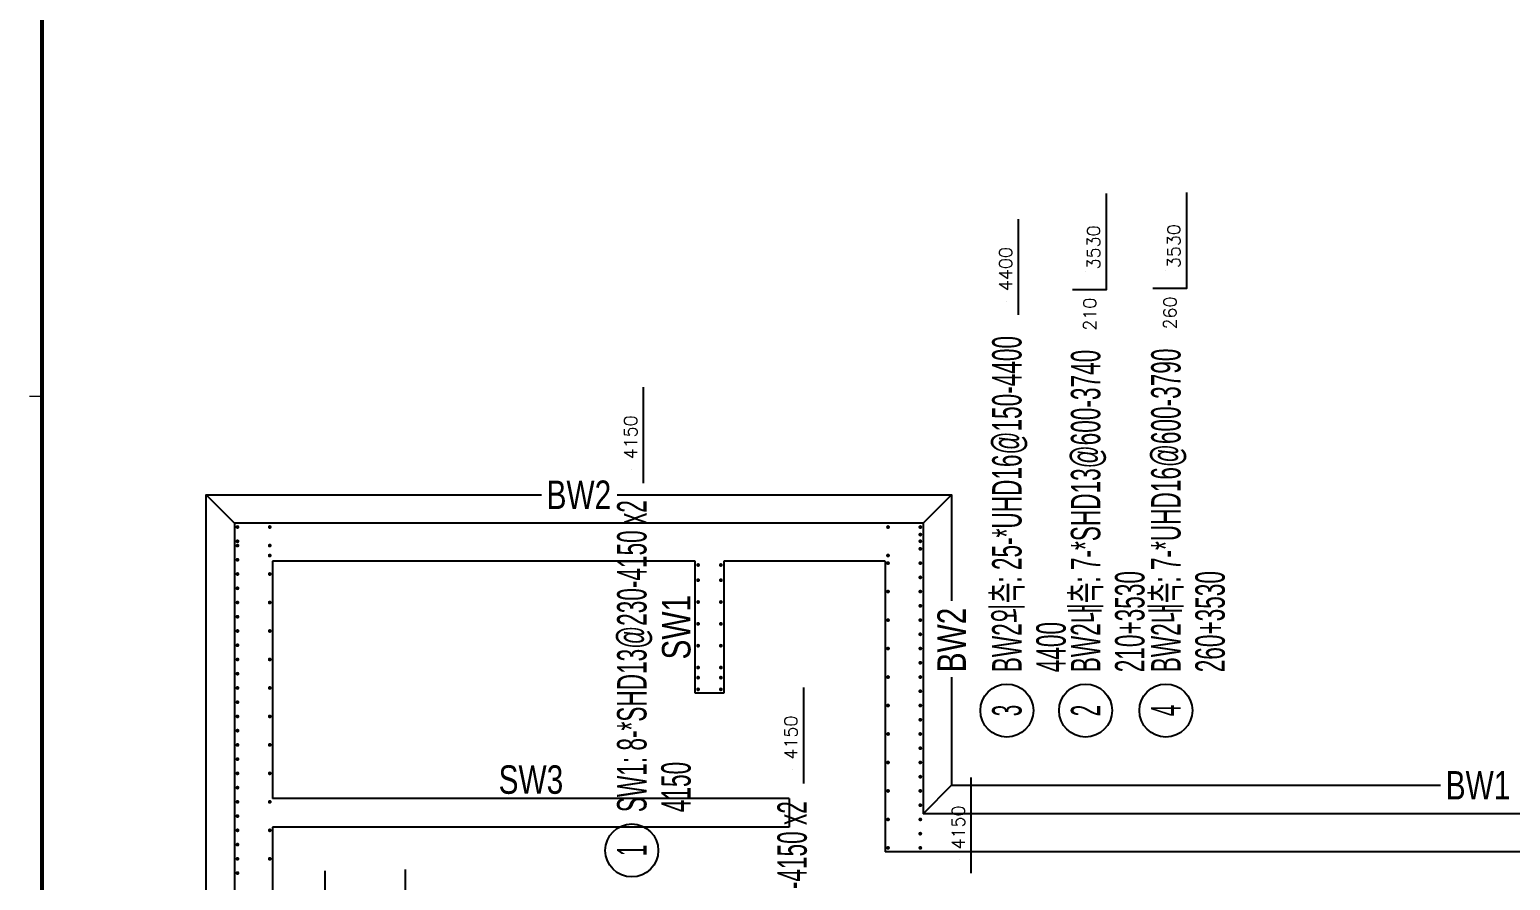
# Model space of a CAD drawing. Header units: millimetres. Extents: x 317501 to 2277231, y -321722 to 1186893.
# Drawn here: x 474839 to 490431, y -232622 to -223660 of the extents above; entities that cross this region are included whole.
import ezdxf
from ezdxf.enums import TextEntityAlignment as Align

# ---------------------------------------------------------------- set-up
doc = ezdxf.new("R2010")
doc.units = ezdxf.units.MM
doc.header["$LTSCALE"] = 57
for name, color, linetype in [('DIM', 7, 'Continuous'), ('LEADER', 7, 'Continuous'), ('RP_TAG', 7, 'Continuous'), ('XREBAR', 1, 'Continuous'), ('XTAG', 7, 'Continuous')]:
    doc.layers.add(name, color=color, linetype=linetype)
doc.layers.add('벽부호', color=3, linetype='Continuous', lineweight=0)
doc.styles.add('RPWK1', font='arial.ttf', dxfattribs={"bigfont": 'whgtxt.shx'})
doc.styles.add('RPWK2', font='romans.shx', dxfattribs={"bigfont": 'whgtxt.shx'})
doc.styles.add('돋음', font='Dotum.ttf')

# ---------------------------------------------------------------- blocks, each defined once
blk = doc.blocks.new('dhs_sheet2e')
at = {"color": 7}
blk.add_line((2996.4, 29664.7), (2796.7, 29664.7), dxfattribs=at)
at = {"color": 30, "const_width": 64.9}
blk.add_lwpolyline([(81003.6, 57331.7), (2996.4, 57331.7), (2996.4, 1997.6), (81003.6, 1997.6)], close=True, dxfattribs=at)
blk = doc.blocks.new('ASGARAE')
at = {"color": 255, "xscale": 0.75, "yscale": 0.75, "zscale": 0.75}
blk.add_blockref('dhs_sheet2e', (0, -44497), dxfattribs=at)
blk = doc.blocks.new('XDFHSDHSTHS')
at = {"layer": 'DIM', "color": 5}
for p, q in [((-21595, -5350), (-28845, -5350)), ((-28845, -5350), (-28845, -18825)), ((-21595, -5350), (-21595, -8410)), ((-23995, -5750), (-28445, -5750)), ((-28445, -5750), (-28445, -8250)), ((-23995, -7140), (-23995, -5750)), ((-21995, -5750), (-23695, -5750)), ((-23695, -5750), (-23695, -7140)), ((-21995, -5750), (-21995, -8810)), ((-23695, -7140), (-23995, -7140)), ((-23005, -8250), (-28445, -8250)), ((-23005, -8250), (-23005, -8550)), ((-9910, -8410), (-21595, -8410)), ((-23005, -8550), (-28445, -8550)), ((-28445, -8550), (-28445, -9900)), ((-9510, -8810), (-21995, -8810))]:
    blk.add_line(p, q, dxfattribs=at)
blk = doc.blocks.new('*U1509', base_point=(482867, -235596))
at = {"layer": 'RP_TAG', "color": 0, "linetype": 'Continuous', "ltscale": 100}
blk.add_circle((482867, -235318), 279, dxfattribs=at)
at = {"layer": 'RP_TAG', "color": 0, "linetype": 'Continuous', "ltscale": 100, "style": 'RPWK1', "width": 0.55}
blk.add_text('W2: 5-*SHD13@300-4150 x2', height=310, rotation=90.0002, dxfattribs=at).set_placement((482867, -234915), align=Align.MIDDLE_LEFT)
at = {"layer": 'RP_TAG', "color": 0, "linetype": 'Continuous', "ltscale": 100, "style": 'RPWK1', "oblique": 360, "width": 0.55}
blk.add_text('4150', height=310, rotation=90.0002, dxfattribs=at).set_placement((483332, -234915), align=Align.MIDDLE_LEFT)
at = {"layer": 'RP_TAG', "color": 0, "linetype": 'Continuous', "ltscale": 100, "style": 'RPWK1', "oblique": 0, "width": 0.5}
blk.add_text('1', height=310, rotation=90.0002, dxfattribs=at).set_placement((482867, -235318), align=Align.MIDDLE_CENTER)
blk = doc.blocks.new('*U1530', base_point=(481179.61, -232584.0103))
at = {"layer": 'RP_TAG', "color": 0, "linetype": 'Continuous', "ltscale": 100}
blk.add_circle((481179.608988, -232306.0103), 279, dxfattribs=at)
at = {"layer": 'RP_TAG', "color": 0, "linetype": 'Continuous', "ltscale": 100, "style": 'RPWK1', "width": 0.55}
for s, p in [('SW1: 8-*SHD13@230-4150 x2', (481179.607476, -231903.0103)), ('4150', (481644.607476, -231903.00864))]:
    blk.add_text(s, height=310, rotation=90.0002104601, dxfattribs=at).set_placement(p, align=Align.MIDDLE_LEFT)
at = {"layer": 'RP_TAG', "color": 0, "linetype": 'Continuous', "ltscale": 100, "style": 'RPWK1', "oblique": 359.9999999951, "width": 0.5}
blk.add_text('1', height=310, rotation=90.0002104552, dxfattribs=at).set_placement((481179.608988, -232306.0103), align=Align.MIDDLE_CENTER)
blk = doc.blocks.new('*U1553', base_point=(485128.617, -231110.4836))
at = {"layer": 'RP_TAG', "color": 0, "linetype": 'Continuous', "ltscale": 100}
blk.add_circle((485128.615988, -230832.4836), 279, dxfattribs=at)
at = {"layer": 'RP_TAG', "color": 0, "linetype": 'Continuous', "ltscale": 100, "style": 'RPWK1', "width": 0.55}
for s, p in [('BW2외측: 25-*UHD16@150-4400', (485128.614476, -230429.4836)), ('4400', (485593.614476, -230429.48194))]:
    blk.add_text(s, height=310, rotation=90.0002104601, dxfattribs=at).set_placement(p, align=Align.MIDDLE_LEFT)
at = {"layer": 'RP_TAG', "color": 0, "linetype": 'Continuous', "ltscale": 100, "style": 'RPWK1', "oblique": 359.9999999951, "width": 0.5}
blk.add_text('3', height=310, rotation=90.0002104552, dxfattribs=at).set_placement((485128.615988, -230832.4836), align=Align.MIDDLE_CENTER)
blk = doc.blocks.new('*U1569', base_point=(486803.0943, -231110.4836))
at = {"layer": 'RP_TAG', "color": 0, "linetype": 'Continuous', "ltscale": 100}
blk.add_circle((486803.093288, -230832.4836), 279, dxfattribs=at)
at = {"layer": 'RP_TAG', "color": 0, "linetype": 'Continuous', "ltscale": 100, "style": 'RPWK1', "width": 0.55}
for s, p in [('BW2내측: 7-*UHD16@600-3790', (486803.091776, -230429.4836)), ('260+3530', (487268.091776, -230429.48194))]:
    blk.add_text(s, height=310, rotation=90.0002104601, dxfattribs=at).set_placement(p, align=Align.MIDDLE_LEFT)
at = {"layer": 'RP_TAG', "color": 0, "linetype": 'Continuous', "ltscale": 100, "style": 'RPWK1', "oblique": 359.9999999951, "width": 0.5}
blk.add_text('4', height=310, rotation=90.0002104552, dxfattribs=at).set_placement((486803.093288, -230832.4836), align=Align.MIDDLE_CENTER)
blk = doc.blocks.new('*U1574', base_point=(485957.7914, -231110.4836))
at = {"layer": 'RP_TAG', "color": 0, "linetype": 'Continuous', "ltscale": 100}
blk.add_circle((485957.790388, -230832.4836), 279, dxfattribs=at)
at = {"layer": 'RP_TAG', "color": 0, "linetype": 'Continuous', "ltscale": 100, "style": 'RPWK1', "width": 0.55}
for s, p in [('BW2내측: 7-*SHD13@600-3740', (485957.788876, -230429.4836)), ('210+3530', (486422.788876, -230429.48194))]:
    blk.add_text(s, height=310, rotation=90.0002104601, dxfattribs=at).set_placement(p, align=Align.MIDDLE_LEFT)
at = {"layer": 'RP_TAG', "color": 0, "linetype": 'Continuous', "ltscale": 100, "style": 'RPWK1', "oblique": 359.9999999951, "width": 0.5}
blk.add_text('2', height=310, rotation=90.0002104552, dxfattribs=at).set_placement((485957.790388, -230832.4836), align=Align.MIDDLE_CENTER)

msp = doc.modelspace()

# ---------------------------------------------------------------- linework, layer by layer
at = {"layer": 'LEADER'}
for p, q in [((476697.4, -228559.7), (476997.4, -228859.7)), ((484547.4, -228559.7), (484247.4, -228859.7)), ((484547.4, -231619.7), (484247.4, -231919.7))]:
    msp.add_line(p, q, dxfattribs=at)
for points in [[(476697.4, -235117.9), (476697.4, -228559.7), (480228.9, -228559.7)], [(481026.8, -228559.7), (484547.4, -228559.7), (484547.4, -229675.9)], [(484547.4, -230482.2), (484547.4, -231619.7), (489696, -231619.7)]]:
    msp.add_lwpolyline(points, dxfattribs=at)
at = {"layer": 'RP_TAG', "color": 250, "linetype": 'Continuous', "ltscale": 100}
for p, q in [((485957.8, -226209.8), (485957.8, -226209.8)), ((486803.1, -226196.7), (486803.1, -226196.7)), ((485128.6, -226519.9), (485128.6, -226519.9)), ((481179.6, -228292.1), (481179.6, -228292.1)), ((482867.2, -231455.2), (482867.2, -231455.2)), ((484631.1, -232401.7), (484631.1, -232401.7))]:
    msp.add_line(p, q, dxfattribs=at)
at = {"layer": 'RP_TAG', "color": 1, "linetype": 'Continuous', "ltscale": 100}
for points in [[(485820.4, -226397.2), (486178.2, -226397.2), (486178.2, -225387.1)], [(486665.7, -226384.1), (487023.5, -226384.1), (487023.5, -225374)], [(485251.2, -226665.6), (485251.2, -225655.3)], [(481302.2, -228437.8), (481302.2, -227427.5)], [(482989.8, -231600.9), (482989.7, -230590.6)], [(484753.6, -232547.4), (484753.7, -231537.1)], [(477592.3, -233530), (477950.1, -233530), (477950.1, -232519.9)], [(478437.6, -233516.9), (478795.4, -233516.9), (478795.4, -232506.8)]]:
    msp.add_lwpolyline(points, dxfattribs=at)
at = {"layer": 'XREBAR', "color": 171, "linetype": 'Continuous', "ltscale": 4.34584e-311, "const_width": 20}
for points in [[(477017.4, -228899.7, -1), (477037.4, -228899.7, -1), (477017.4, -228899.7)], [(477017.4, -229049.7, -1), (477037.4, -229049.7, -1), (477017.4, -229049.7)], [(477017.4, -229094.7, -1), (477037.4, -229094.7, -1), (477017.4, -229094.7)], [(477357.4, -229199.7, -1), (477377.4, -229199.7, -1), (477357.4, -229199.7)], [(477017.4, -229244.7, -1), (477037.4, -229244.7, -1), (477017.4, -229244.7)], [(477017.4, -229394.7, -1), (477037.4, -229394.7, -1), (477017.4, -229394.7)], [(477357.4, -229394.7, -1), (477377.4, -229394.7, -1), (477357.4, -229394.7)], [(477017.4, -229544.7, -1), (477037.4, -229544.7, -1), (477017.4, -229544.7)], [(477017.4, -229694.7, -1), (477037.4, -229694.7, -1), (477017.4, -229694.7)], [(477017.4, -229844.7, -1), (477037.4, -229844.7, -1), (477017.4, -229844.7)], [(477017.4, -229994.7, -1), (477037.4, -229994.7, -1), (477017.4, -229994.7)], [(477357.4, -229994.7, -1), (477377.4, -229994.7, -1), (477357.4, -229994.7)], [(477017.4, -230144.7, -1), (477037.4, -230144.7, -1), (477017.4, -230144.7)], [(477017.4, -230294.7, -1), (477037.4, -230294.7, -1), (477017.4, -230294.7)], [(477017.4, -230444.7, -1), (477037.4, -230444.7, -1), (477017.4, -230444.7)], [(477017.4, -230594.7, -1), (477037.4, -230594.7, -1), (477017.4, -230594.7)], [(477357.4, -230594.7, -1), (477377.4, -230594.7, -1), (477357.4, -230594.7)], [(477017.4, -230744.7, -1), (477037.4, -230744.7, -1), (477017.4, -230744.7)], [(477017.4, -230894.7, -1), (477037.4, -230894.7, -1), (477017.4, -230894.7)], [(477017.4, -231044.7, -1), (477037.4, -231044.7, -1), (477017.4, -231044.7)], [(477017.4, -231194.7, -1), (477037.4, -231194.7, -1), (477017.4, -231194.7)], [(477357.4, -231194.7, -1), (477377.4, -231194.7, -1), (477357.4, -231194.7)], [(477017.4, -231344.7, -1), (477037.4, -231344.7, -1), (477017.4, -231344.7)], [(477017.4, -231494.7, -1), (477037.4, -231494.7, -1), (477017.4, -231494.7)], [(477017.4, -231644.7, -1), (477037.4, -231644.7, -1), (477017.4, -231644.7)], [(477017.4, -231794.7, -1), (477037.4, -231794.7, -1), (477017.4, -231794.7)], [(477357.4, -231794.7, -1), (477377.4, -231794.7, -1), (477357.4, -231794.7)], [(477017.4, -231944.7, -1), (477037.4, -231944.7, -1), (477017.4, -231944.7)], [(477017.4, -232094.7, -1), (477037.4, -232094.7, -1), (477017.4, -232094.7)], [(477017.4, -232244.7, -1), (477037.4, -232244.7, -1), (477017.4, -232244.7)], [(477017.4, -232394.7, -1), (477037.4, -232394.7, -1), (477017.4, -232394.7)], [(477357.4, -232394.7, -1), (477377.4, -232394.7, -1), (477357.4, -232394.7)], [(477017.4, -232544.7, -1), (477037.4, -232544.7, -1), (477017.4, -232544.7)]]:
    msp.add_lwpolyline(points, format="xyb", dxfattribs=at)
at = {"layer": 'XREBAR', "color": 11, "linetype": 'Continuous', "ltscale": 4.34584e-311, "const_width": 20}
for points in [[(477357.4, -228899.7, -1), (477377.4, -228899.7, -1), (477357.4, -228899.7)], [(477357.4, -229094.7, -1), (477377.4, -229094.7, -1), (477357.4, -229094.7)], [(477357.4, -229694.7, -1), (477377.4, -229694.7, -1), (477357.4, -229694.7)], [(477357.4, -230294.7, -1), (477377.4, -230294.7, -1), (477357.4, -230294.7)], [(477357.4, -230894.7, -1), (477377.4, -230894.7, -1), (477357.4, -230894.7)], [(477357.4, -231494.7, -1), (477377.4, -231494.7, -1), (477357.4, -231494.7)], [(477357.4, -232094.7, -1), (477377.4, -232094.7, -1), (477357.4, -232094.7)]]:
    msp.add_lwpolyline(points, format="xyb", dxfattribs=at)
at = {"layer": 'XREBAR', "color": 11, "linetype": 'Continuous', "ltscale": 2.33129e-317, "const_width": 20}
for points in [[(483867.4, -228899.7, -1), (483887.4, -228899.7, -1), (483867.4, -228899.7)], [(481867.4, -229299.7, -1), (481887.4, -229299.7, -1), (481867.4, -229299.7)], [(482107.4, -229299.7, -1), (482127.4, -229299.7, -1), (482107.4, -229299.7)], [(483867.4, -229279.7, -1), (483887.4, -229279.7, -1), (483867.4, -229279.7)], [(481867.4, -229459.7, -1), (481887.4, -229459.7, -1), (481867.4, -229459.7)], [(482107.4, -229459.7, -1), (482127.4, -229459.7, -1), (482107.4, -229459.7)], [(481867.4, -229689.7, -1), (481887.4, -229689.7, -1), (481867.4, -229689.7)], [(482107.4, -229689.7, -1), (482127.4, -229689.7, -1), (482107.4, -229689.7)], [(481867.4, -229919.7, -1), (481887.4, -229919.7, -1), (481867.4, -229919.7)], [(482107.4, -229919.7, -1), (482127.4, -229919.7, -1), (482107.4, -229919.7)], [(483867.4, -229879.7, -1), (483887.4, -229879.7, -1), (483867.4, -229879.7)], [(481867.4, -230149.7, -1), (481887.4, -230149.7, -1), (481867.4, -230149.7)], [(482107.4, -230149.7, -1), (482127.4, -230149.7, -1), (482107.4, -230149.7)], [(481867.4, -230379.7, -1), (481887.4, -230379.7, -1), (481867.4, -230379.7)], [(482107.4, -230379.7, -1), (482127.4, -230379.7, -1), (482107.4, -230379.7)], [(481867.4, -230486, -1), (481887.4, -230486, -1), (481867.4, -230486)], [(481867.4, -230609.7, -1), (481887.4, -230609.7, -1), (481867.4, -230609.7)], [(482107.4, -230486, -1), (482127.4, -230486, -1), (482107.4, -230486)], [(482107.4, -230609.7, -1), (482127.4, -230609.7, -1), (482107.4, -230609.7)], [(483867.4, -230479.7, -1), (483887.4, -230479.7, -1), (483867.4, -230479.7)], [(483867.4, -231079.7, -1), (483887.4, -231079.7, -1), (483867.4, -231079.7)], [(483867.4, -231679.7, -1), (483887.4, -231679.7, -1), (483867.4, -231679.7)], [(483867.4, -232279.7, -1), (483887.4, -232279.7, -1), (483867.4, -232279.7)]]:
    msp.add_lwpolyline(points, format="xyb", dxfattribs=at)
at = {"layer": 'XREBAR', "color": 171, "linetype": 'Continuous', "ltscale": 2.33129e-317, "const_width": 20}
for points in [[(484207.5, -228899.7, -1), (484227.5, -228899.7, -1), (484207.5, -228899.7)], [(484207.5, -228979.7, -1), (484227.5, -228979.7, -1), (484207.5, -228979.7)], [(484207.5, -229049.7, -1), (484227.5, -229049.7, -1), (484207.5, -229049.7)], [(483867.4, -229199.7, -1), (483887.4, -229199.7, -1), (483867.4, -229199.7)], [(484207.5, -229129.7, -1), (484227.5, -229129.7, -1), (484207.5, -229129.7)], [(484207.5, -229279.7, -1), (484227.5, -229279.7, -1), (484207.5, -229279.7)], [(484207.5, -229429.7, -1), (484227.5, -229429.7, -1), (484207.5, -229429.7)], [(483867.4, -229579.7, -1), (483887.4, -229579.7, -1), (483867.4, -229579.7)], [(484207.4, -229579.7, -1), (484227.4, -229579.7, -1), (484207.4, -229579.7)], [(484207.4, -229729.7, -1), (484227.4, -229729.7, -1), (484207.4, -229729.7)], [(484207.4, -229879.7, -1), (484227.4, -229879.7, -1), (484207.4, -229879.7)], [(484207.4, -230029.7, -1), (484227.4, -230029.7, -1), (484207.4, -230029.7)], [(483867.4, -230179.7, -1), (483887.4, -230179.7, -1), (483867.4, -230179.7)], [(484207.4, -230179.7, -1), (484227.4, -230179.7, -1), (484207.4, -230179.7)], [(484207.4, -230329.7, -1), (484227.4, -230329.7, -1), (484207.4, -230329.7)], [(484207.4, -230479.7, -1), (484227.4, -230479.7, -1), (484207.4, -230479.7)], [(483867.4, -230779.7, -1), (483887.4, -230779.7, -1), (483867.4, -230779.7)], [(484207.4, -230629.7, -1), (484227.4, -230629.7, -1), (484207.4, -230629.7)], [(484207.4, -230779.7, -1), (484227.4, -230779.7, -1), (484207.4, -230779.7)], [(484207.4, -230929.7, -1), (484227.4, -230929.7, -1), (484207.4, -230929.7)], [(484207.4, -231079.7, -1), (484227.4, -231079.7, -1), (484207.4, -231079.7)], [(484207.4, -231229.7, -1), (484227.4, -231229.7, -1), (484207.4, -231229.7)], [(483867.4, -231379.7, -1), (483887.4, -231379.7, -1), (483867.4, -231379.7)], [(484207.4, -231379.7, -1), (484227.4, -231379.7, -1), (484207.4, -231379.7)], [(484207.4, -231529.7, -1), (484227.4, -231529.7, -1), (484207.4, -231529.7)], [(484207.4, -231679.7, -1), (484227.4, -231679.7, -1), (484207.4, -231679.7)], [(484207.4, -231829.7, -1), (484227.4, -231829.7, -1), (484207.4, -231829.7)], [(483867.4, -231979.7, -1), (483887.4, -231979.7, -1), (483867.4, -231979.7)], [(484207.4, -231979.7, -1), (484227.4, -231979.7, -1), (484207.4, -231979.7)], [(484207.4, -232129.7, -1), (484227.4, -232129.7, -1), (484207.4, -232129.7)], [(484207.4, -232279.7, -1), (484227.4, -232279.7, -1), (484207.4, -232279.7)]]:
    msp.add_lwpolyline(points, format="xyb", dxfattribs=at)

# ---------------------------------------------------------------- block references
at = {"layer": 'RP_TAG', "color": 171, "linetype": 'Continuous', "ltscale": 1.86612e-317}
for name, p in [('*U1553', (485128.6, -231110.5)), ('*U1569', (486803.1, -231110.5))]:
    msp.add_blockref(name, p, dxfattribs=at)
at = {"layer": 'RP_TAG', "color": 11, "linetype": 'Continuous', "ltscale": 1.86612e-317}
for name, p in [('*U1574', (485957.8, -231110.5)), ('*U1530', (481179.6, -232584)), ('*U1509', (482867.2, -235596))]:
    msp.add_blockref(name, p, dxfattribs=at)
at = {"layer": 'XTAG', "color": 4}
msp.add_blockref('XDFHSDHSTHS', (505842.4, -223509.7), dxfattribs=at)
at = {"layer": '벽부호', "color": 4, "xscale": 0.8666666632494344, "yscale": 0.8666666632494344, "zscale": 0.8666666632494344}
msp.add_blockref('ASGARAE', (473020.9, -208244.1), dxfattribs=at)

# ---------------------------------------------------------------- texts
at = {"layer": 'RP_TAG', "color": 2, "linetype": 'Continuous', "ltscale": 100, "style": 'RPWK2'}
for s, rotation, p in [('3530', 90.00021, (486149.8, -225953.7)), ('3530', 90.00021, (486995.2, -225940.5)), ('4400', 90.00021, (485224, -226182.6)), ('4150', 90.00021, (481275, -227954.8)), ('4150', 90.00021, (482962.6, -231118)), ('4150', 89.99448, (484726.5, -232064.4))]:
    msp.add_text(s, height=135.02, rotation=rotation, dxfattribs=at).set_placement(p, align=Align.BOTTOM_CENTER)
for s, p in [('210', (486109.8, -226484.7)), ('260', (486955.1, -226471.5))]:
    msp.add_text(s, height=135.02, rotation=90.00021, dxfattribs=at).set_placement(p, align=Align.BOTTOM_RIGHT)
at = {"layer": '벽부호', "style": '돋음', "width": 0.8}
for s, p in [('BW2', (480622.4, -228559.7)), ('SW3', (480117.4, -231559.7)), ('BW1', (490089.9, -231619.7))]:
    msp.add_text(s, height=300, dxfattribs=at).set_placement(p, align=Align.MIDDLE_CENTER)
msp.add_text('SW1', height=300, rotation=90, dxfattribs=at).set_placement((481647.4, -229954.7), align=Align.MIDDLE_CENTER)
at = {"layer": '벽부호', "color": 1, "style": '돋음', "width": 0.8}
msp.add_text('BW2', height=300, rotation=90, dxfattribs=at).set_placement((484547.4, -230089.7), align=Align.MIDDLE_CENTER)

doc.saveas('drawing.dxf')
